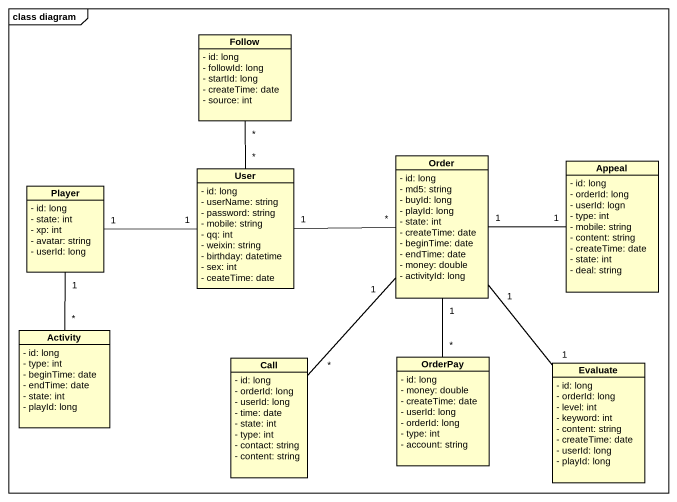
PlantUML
@startuml
mainframe class diagram
hide circle
hide empty members
skinparam classAttributeIconSize 0
class Follow {
  - id: long
  - followId: long
  - startId: long
  - createTime: date
  - source: int
}
class Player {
  - id: long
  - state: int
  - xp: int
  - avatar: string
  - userId: long
}
class User {
  - id: long
  - userName: string
  - password: string
  - mobile: string
  - qq: int
  - weixin: string
  - birthday: datetime
  - sex: int
  - ceateTime: date
}
class Order {
  - id: long
  - md5: string
  - buyId: long
  - playId: long
  - state: int
  - createTime: date
  - beginTime: date
  - endTime: date
  - money: double
  - activityId: long
}
class Appeal {
  - id: long
  - orderId: long
  - userId: logn
  - type: int
  - mobile: string
  - content: string
  - createTime: date
  - state: int
  - deal: string
}
class Activity {
  - id: long
  - type: int
  - beginTime: date
  - endTime: date
  - state: int
  - playId: long
}
class Call {
  - id: long
  - orderId: long
  - userId: long
  - time: date
  - state: int
  - type: int
  - contact: string
  - content: string
}
class OrderPay {
  - id: long
  - money: double
  - createTime: date
  - userId: long
  - orderId: long
  - type: int
  - account: string
}
class Evaluate {
  - id: long
  - orderId: long
  - level: int
  - keyword: int
  - content: string
  - createTime: date
  - userId: long
  - playId: long
}
Player "1" -right- "1" User
Player "1" -- "*" Activity
User "*" -up- "*" Follow
User "1" -right- "*" Order
Order "1" -- "*" Call
Order "1" -- "*" OrderPay
Order "1" -- "1" Evaluate
Appeal "1" -left- "1" Order
@enduml
